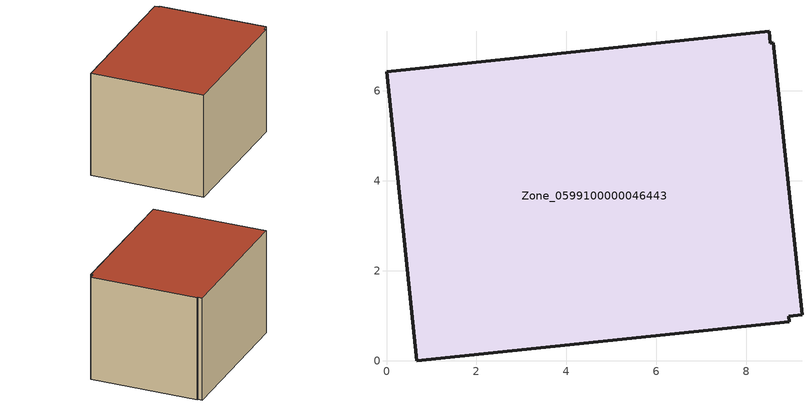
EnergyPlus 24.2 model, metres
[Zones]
Zone_0599100000046443
 floor ground (C_G): 8.51,7.32 8.53,7.06 8.6,7.07 9.24,1.02 8.94,0.99 8.95,0.87 0.67,0 0,6.43 z3.75
 wall outside (C_F): 9.24,1.02 8.6,7.07 8.53,7.06 8.51,7.32 0,6.43 0.67,0 8.95,0.87 8.94,0.99 9.24,1.02 z3.75:9.75
 roof outside (C_R): 8.94,0.99 9.24,1.02 8.6,7.07 8.53,7.06 8.51,7.32 0,6.43 0.67,0 8.95,0.87 z9.75
[BUILDING]
Pand.0599100000046443: North Axis=0; Terrain=City; Loads Convergence Tolerance Value=0.04; Temperature Convergence Tolerance Value=0.4; Solar Distribution=FullExterior; Maximum Number of Warmup Days=25; Minimum Number of Warmup Days=1
[Site:Location]
Rotterdam.The.Hague.AP_ZH_NLD Design_Conditions: Latitude=51.96; Longitude=4.45; Time Zone=1; Elevation=-4.5
[SITE:GROUNDTEMPERATURE:BUILDINGSURFACE]
18, 18, 18, 18, 18, 18, 18, 18, 18, 18, 18, 18
[MATERIAL] Thermal Absorptance=0.9; Solar Absorptance=0.7; Visible Absorptance=0.7
Name | Roughness | Thickness | Conductivity | Density | Specific Heat
G.TC.1946-1964 | MediumSmooth | 0.15 | 1 | 540 | 1210
F.TC.1946-1964 | Rough | 0.3 | 0.857143 | 1920 | 840
R.TC.1946-1964 | MediumRough | 0.2 | 0.235294 | 1500 | 1000
[CONSTRUCTION]
C_G: G.TC.1946-1964
C_F: F.TC.1946-1964
C_R: R.TC.1946-1964
[ZONE]
Zone_0599100000046443: Type=1; Multiplier=1; Ceiling Height=Autocalculate; Volume=Autocalculate; Floor Area=autocalculate; Part of Total Floor Area=Yes
[ZONEINFILTRATION:DESIGNFLOWRATE]
Infil_Zone_0599100000046443: Zone or ZoneList or Space or SpaceList=Zone_0599100000046443; Schedule=AlwaysOn; Design Flow Rate Calculation Method=Flow/Area; Flow Rate per Floor Area=0.003; Constant Term Coefficient=1; Temperature Term Coefficient=0; Velocity Term Coefficient=0; Velocity Squared Term Coefficient=0
[HVACTEMPLATE:ZONE:IDEALLOADSAIRSYSTEM]
Zone_0599100000046443: Maximum Heating Supply Air Temperature=50; Minimum Cooling Supply Air Temperature=13; Maximum Heating Supply Air Humidity Ratio=0.0156; Minimum Cooling Supply Air Humidity Ratio=0.0077; Heating Limit=NoLimit; Cooling Limit=NoLimit; Dehumidification Control Type=ConstantSensibleHeatRatio; Cooling Sensible Heat Ratio=0.7; Dehumidification Setpoint=60; Humidification Control Type=None; Humidification Setpoint=30; Outdoor Air Method=None; Outdoor Air Flow Rate per Person=0.00944; Outdoor Air Flow Rate per Zone Floor Area=0; Outdoor Air Flow Rate per Zone=0; Demand Controlled Ventilation Type=None; Outdoor Air Economizer Type=NoEconomizer; Heat Recovery Type=None; Sensible Heat Recovery Effectiveness=0.7; Latent Heat Recovery Effectiveness=0.65
[ZONECONTROL:THERMOSTAT]
ThermostatControl_Zone_0599100000046443: Zone or ZoneList=Zone_0599100000046443; Control Type Schedule=DualSetpointControlType; Control 1=Thermostat_Zone_0599100000046443; Temperature Difference Between Cutout And Setpoint=0
[THERMOSTATSETPOINT:DUALSETPOINT]
Thermostat_Zone_0599100000046443: Heating Setpoint Temperature Schedule=HeatingSetpoint_Zone_0599100000046443; Cooling Setpoint Temperature Schedule=CoolingSetpoint_Zone_0599100000046443
[SCHEDULE:COMPACT]
HeatingSetpoint_Zone_0599100000046443: Through: 12/31, For: AllDays, Until: 24:00, 21
CoolingSetpoint_Zone_0599100000046443: Through: 12/31, For: AllDays, Until: 24:00, 24
DualSetpointControlType: Through: 12/31, For: AllDays, Until: 24:00, 4
AlwaysOn: Through: 12/31, For: AllDays, Until: 24:00, 1
